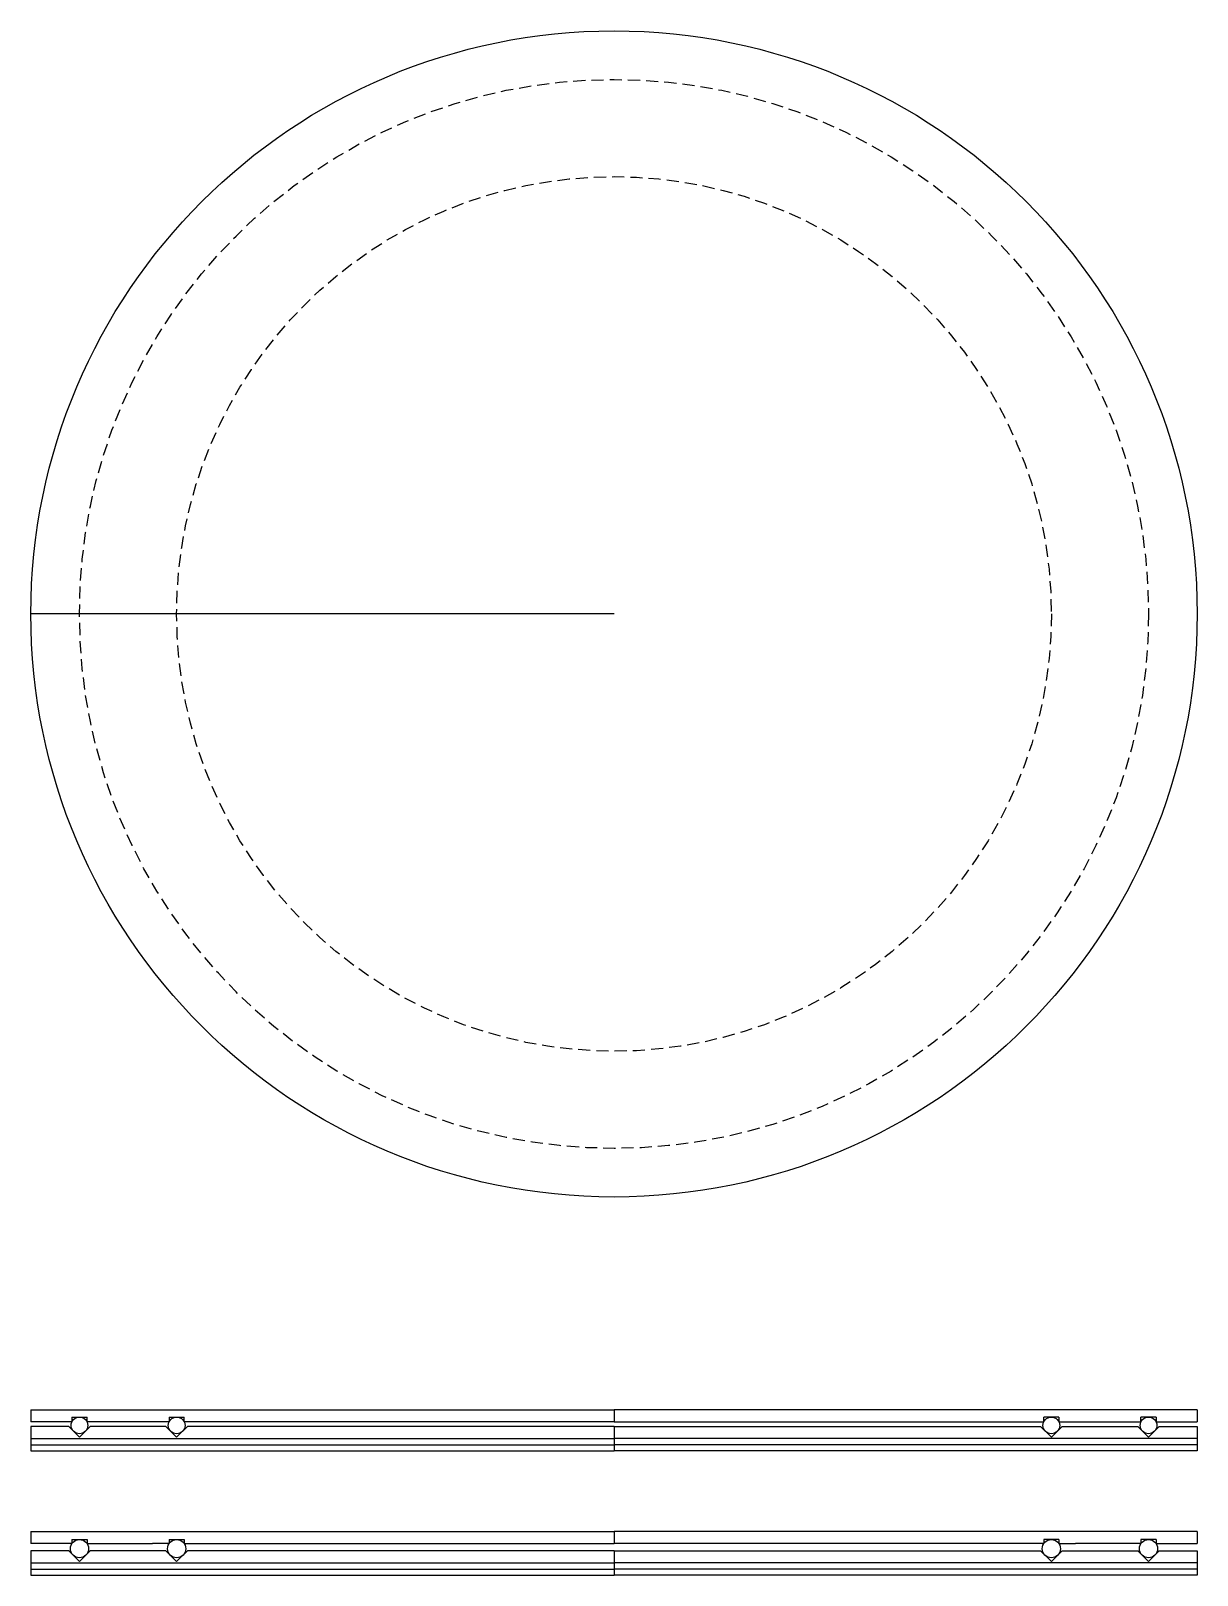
# Model space of a CAD drawing. Header units: inches. Extents: x -116 to 250, y -199 to 80.
# Drawn here: x -44.03 to -20.03, y -94.52 to -62.73 of the extents above; entities that cross this region are included whole.
import ezdxf

# ---------------------------------------------------------------- set-up
doc = ezdxf.new("R2010")
doc.units = ezdxf.units.IN
doc.header["$MEASUREMENT"] = 0
doc.linetypes.add('DASHED2', pattern=[0.375, 0.25, -0.125])

msp = doc.modelspace()

# ---------------------------------------------------------------- linework, layer by layer
for p, q in [((-43.03321, -74.73401), (-44.03321, -74.73401)), ((-32.03321, -74.73401), (-43.03321, -74.73401)), ((-44.03321, -91.11279), (-41.53321, -91.11279)), ((-44.03321, -91.11279), (-44.03321, -91.36279)), ((-41.53321, -91.11279), (-32.03321, -91.11279)), ((-32.03321, -91.11279), (-32.03321, -91.36279)), ((-22.53321, -91.11279), (-32.03321, -91.11279)), ((-32.03321, -91.11279), (-32.03321, -91.36279)), ((-20.03321, -91.11279), (-22.53321, -91.11279)), ((-20.03321, -91.11279), (-20.03321, -91.36279)), ((-43.18946, -91.36279), (-44.03321, -91.36279)), ((-43.25418, -91.4565), (-44.03321, -91.4565)), ((-44.03321, -91.4565), (-44.03321, -91.9565)), ((-43.03321, -91.67747), (-43.25418, -91.4565)), ((-43.18946, -91.26252), (-42.87696, -91.26252)), ((-43.18946, -91.26252), (-43.18946, -91.36279)), ((-42.81224, -91.4565), (-43.03321, -91.67747)), ((-42.87696, -91.36279), (-42.87696, -91.26252)), ((-41.53321, -91.36279), (-42.87696, -91.36279)), ((-41.53321, -91.4565), (-42.81224, -91.4565)), ((-41.18946, -91.36279), (-41.53321, -91.36279)), ((-41.25418, -91.4565), (-41.53321, -91.4565)), ((-41.03321, -91.67747), (-41.25418, -91.4565)), ((-41.18946, -91.26252), (-40.87696, -91.26252)), ((-41.18946, -91.26252), (-41.18946, -91.36279)), ((-40.81224, -91.4565), (-41.03321, -91.67747)), ((-40.87696, -91.36279), (-40.87696, -91.26252)), ((-32.03321, -91.36279), (-40.87696, -91.36279)), ((-32.03321, -91.4565), (-40.81224, -91.4565)), ((-32.03321, -91.36279), (-23.18946, -91.36279)), ((-32.03321, -91.4565), (-32.03321, -91.7065)), ((-32.03321, -91.4565), (-23.25418, -91.4565)), ((-32.03321, -91.4565), (-32.03321, -91.7065)), ((-23.25418, -91.4565), (-23.03321, -91.67747)), ((-22.87696, -91.26252), (-23.18946, -91.26252)), ((-23.18946, -91.36279), (-23.18946, -91.26252)), ((-23.03321, -91.67747), (-22.81224, -91.4565)), ((-22.87696, -91.26252), (-22.87696, -91.36279)), ((-22.87696, -91.36279), (-22.53321, -91.36279)), ((-22.81224, -91.4565), (-22.53321, -91.4565)), ((-22.53321, -91.36279), (-21.18946, -91.36279)), ((-22.53321, -91.4565), (-21.25418, -91.4565)), ((-21.25418, -91.4565), (-21.03321, -91.67747)), ((-20.87696, -91.26252), (-21.18946, -91.26252)), ((-21.18946, -91.36279), (-21.18946, -91.26252)), ((-21.03321, -91.67747), (-20.81224, -91.4565)), ((-20.87696, -91.26252), (-20.87696, -91.36279)), ((-20.87696, -91.36279), (-20.03321, -91.36279)), ((-20.81224, -91.4565), (-20.03321, -91.4565)), ((-20.03321, -91.4565), (-20.03321, -91.9565)), ((-44.03321, -91.7065), (-41.53321, -91.7065)), ((-44.03321, -91.8315), (-41.53321, -91.8315)), ((-41.53321, -91.7065), (-32.03321, -91.7065)), ((-41.53321, -91.8315), (-32.03321, -91.8315)), ((-32.03321, -91.7065), (-32.03321, -91.8315)), ((-22.53321, -91.7065), (-32.03321, -91.7065)), ((-32.03321, -91.7065), (-32.03321, -91.8315)), ((-32.03321, -91.8315), (-32.03321, -91.9565)), ((-22.53321, -91.8315), (-32.03321, -91.8315)), ((-32.03321, -91.8315), (-32.03321, -91.9565)), ((-20.03321, -91.7065), (-22.53321, -91.7065)), ((-20.03321, -91.8315), (-22.53321, -91.8315)), ((-44.03321, -91.9565), (-41.53321, -91.9565)), ((-41.53321, -91.9565), (-32.03321, -91.9565)), ((-22.53321, -91.9565), (-32.03321, -91.9565)), ((-20.03321, -91.9565), (-22.53321, -91.9565)), ((-44.03321, -93.61795), (-41.53321, -93.61795)), ((-44.03321, -93.61795), (-44.03321, -93.86795)), ((-41.53321, -93.61795), (-32.03321, -93.61795)), ((-32.03321, -93.61795), (-32.03321, -93.86795)), ((-22.53321, -93.61795), (-32.03321, -93.61795)), ((-32.03321, -93.61795), (-32.03321, -93.86795)), ((-20.03321, -93.61795), (-22.53321, -93.61795)), ((-20.03321, -93.61795), (-20.03321, -93.86795)), ((-43.18946, -93.86795), (-44.03321, -93.86795)), ((-43.25418, -94.0158), (-44.03321, -94.0158)), ((-44.03321, -94.0158), (-44.03321, -94.5158)), ((-43.03321, -94.23677), (-43.25418, -94.0158)), ((-43.18946, -93.7841), (-42.87696, -93.7841)), ((-43.18946, -93.7841), (-43.18946, -93.86795)), ((-42.81224, -94.0158), (-43.03321, -94.23677)), ((-42.87696, -93.7841), (-42.87696, -93.86795)), ((-42.87696, -93.86795), (-41.53321, -93.86795)), ((-41.53321, -94.0158), (-42.81224, -94.0158)), ((-41.18946, -93.86795), (-41.53321, -93.86795)), ((-41.25418, -94.0158), (-41.53321, -94.0158)), ((-41.03321, -94.23677), (-41.25418, -94.0158)), ((-41.18946, -93.7841), (-40.87696, -93.7841)), ((-41.18946, -93.7841), (-41.18946, -93.86795)), ((-40.81224, -94.0158), (-41.03321, -94.23677)), ((-40.87696, -93.7841), (-40.87696, -93.86795)), ((-40.87696, -93.86795), (-32.03321, -93.86795)), ((-32.03321, -94.0158), (-40.81224, -94.0158)), ((-23.18946, -93.86795), (-32.03321, -93.86795)), ((-32.03321, -94.0158), (-32.03321, -94.5158)), ((-32.03321, -94.0158), (-23.25418, -94.0158)), ((-32.03321, -94.0158), (-32.03321, -94.5158)), ((-23.25418, -94.0158), (-23.03321, -94.23677)), ((-23.18946, -93.7841), (-23.18946, -93.86795)), ((-22.87696, -93.7841), (-23.18946, -93.7841)), ((-23.03321, -94.23677), (-22.81224, -94.0158)), ((-22.87696, -93.7841), (-22.87696, -93.86795)), ((-22.87696, -93.86795), (-22.53321, -93.86795)), ((-22.81224, -94.0158), (-22.53321, -94.0158)), ((-21.18946, -93.86795), (-22.53321, -93.86795)), ((-22.53321, -94.0158), (-21.25418, -94.0158)), ((-21.25418, -94.0158), (-21.03321, -94.23677)), ((-21.18946, -93.7841), (-21.18946, -93.86795)), ((-20.87696, -93.7841), (-21.18946, -93.7841)), ((-21.03321, -94.23677), (-20.81224, -94.0158)), ((-20.87696, -93.7841), (-20.87696, -93.86795)), ((-20.87696, -93.86795), (-20.03321, -93.86795)), ((-20.81224, -94.0158), (-20.03321, -94.0158)), ((-20.03321, -94.0158), (-20.03321, -94.5158)), ((-44.03321, -94.2658), (-41.53321, -94.2658)), ((-44.03321, -94.3908), (-41.53321, -94.3908)), ((-41.53321, -94.2658), (-32.03321, -94.2658)), ((-41.53321, -94.3908), (-32.03321, -94.3908)), ((-22.53321, -94.2658), (-32.03321, -94.2658)), ((-22.53321, -94.3908), (-32.03321, -94.3908)), ((-20.03321, -94.2658), (-22.53321, -94.2658)), ((-20.03321, -94.3908), (-22.53321, -94.3908)), ((-44.03321, -94.5158), (-41.53321, -94.5158)), ((-41.53321, -94.5158), (-32.03321, -94.5158)), ((-22.53321, -94.5158), (-32.03321, -94.5158)), ((-20.03321, -94.5158), (-22.53321, -94.5158))]:
    msp.add_line(p, q)
at = {"color": 4}
msp.add_circle((-32.03321, -74.73401), 12, dxfattribs=at)
at = {"linetype": 'DASHED2'}
for radius in [11, 9]:
    msp.add_circle((-32.03321, -74.73401), radius, dxfattribs=at)
for centre, radius in [((-43.03321, -91.4344), 0.17188), ((-41.03321, -91.4344), 0.17188), ((-23.03321, -91.4344), 0.17188), ((-21.03321, -91.4344), 0.17188), ((-43.03321, -93.9716), 0.1875), ((-41.03321, -93.9716), 0.1875), ((-23.03321, -93.9716), 0.1875), ((-21.03321, -93.9716), 0.1875)]:
    msp.add_circle(centre, radius)

doc.saveas('drawing.dxf')
